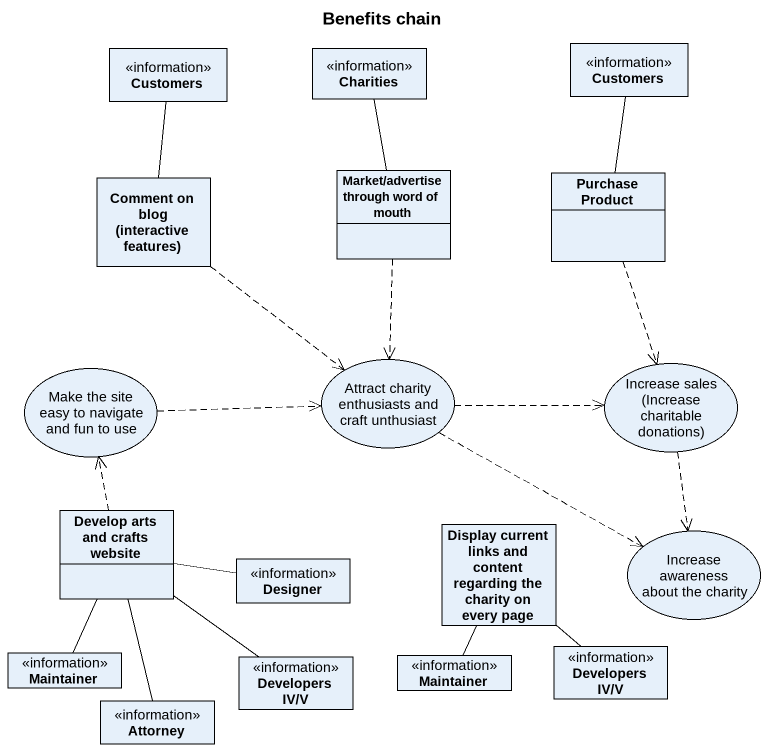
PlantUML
@startuml
title Benefits chain
allowmixing
hide circle
hide empty members
class Customers <<information>>
class Charities <<information>>
class "Customers" as Customers_2 <<information>>
class "Comment on blog (interactive features)" as Comment_on_blog_interactive
class "Market/advertise through word of mouth" as Market_advertise_through
class "Purchase Product" as Purchase_Product
usecase "Make the site easy to navigate and fun to use" as Make_the_site_easy_to
usecase "Attract charity enthusiasts and craft unthusiast" as Attract_charity_enthusiasts
usecase "Increase sales (Increase charitable donations)" as Increase_sales_Increase
class "Develop arts and crafts website" as Develop_arts_and_crafts
class Designer <<information>>
class "Display current links and content regarding the charity on every page" as Display_current_links_and
usecase "Increase awareness about the charity" as Increase_awareness_about
class Maintainer <<information>>
class "Developers IV/V" as Developers_IV_V <<information>>
class "Maintainer" as Maintainer_2 <<information>>
class "Developers IV/V" as Developers_IV_V_2 <<information>>
class Attorney <<information>>
Customers -- Comment_on_blog_interactive
Charities -- Market_advertise_through
Customers_2 -- Purchase_Product
Comment_on_blog_interactive ..> Attract_charity_enthusiasts
Market_advertise_through ..> Attract_charity_enthusiasts
Purchase_Product ..> Increase_sales_Increase
Make_the_site_easy_to .right.> Attract_charity_enthusiasts
Attract_charity_enthusiasts .right.> Increase_sales_Increase
Attract_charity_enthusiasts .right.> Increase_awareness_about
Increase_sales_Increase ..> Increase_awareness_about
Develop_arts_and_crafts .up.> Make_the_site_easy_to
Develop_arts_and_crafts -right- Designer
Develop_arts_and_crafts -- Maintainer
Develop_arts_and_crafts -- Developers_IV_V
Develop_arts_and_crafts -- Attorney
Display_current_links_and -- Maintainer_2
Developers_IV_V_2 -up- Display_current_links_and
@enduml
